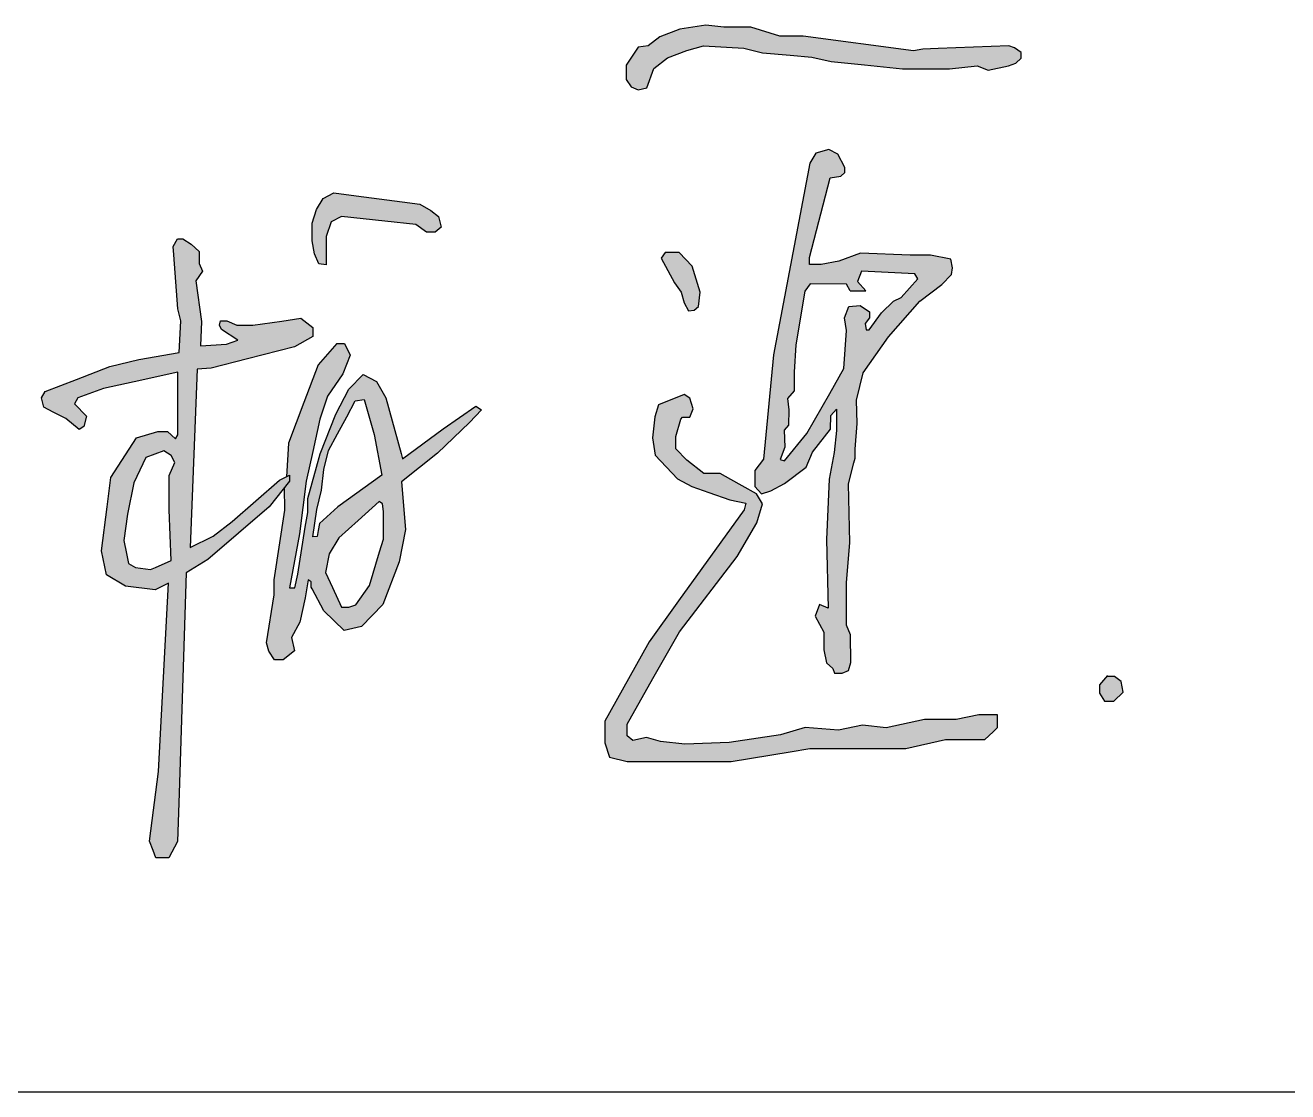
# Model space of a CAD drawing. Extents: x -417156 to 1571408, y 205758 to 1045562.
# Drawn here: x 1046542 to 1047381, y 1024826 to 1025535 of the extents above; entities that cross this region are included whole.
import ezdxf

# ---------------------------------------------------------------- set-up
doc = ezdxf.new("R2010")
doc.units = 0
doc.header["$LTSCALE"] = 1000
doc.header["$MEASUREMENT"] = 0
doc.layers.get('0').update_dxf_attribs({"linetype": 'CONTINUOUS'})
doc.layers.add('PUB_TITLE', color=4, linetype='CONTINUOUS')

msp = doc.modelspace()

# ---------------------------------------------------------------- hatches: boundary and pattern name
h = msp.add_hatch(color=256)
h.paths.add_polyline_path([(1046654.94, 1025365.02), (1046659.43, 1025371.43), (1046657.16, 1025376.68), (1046657.21, 1025384.65), (1046651.79, 1025389.43), (1046646.35, 1025392.96), (1046642.82, 1025392.96), (1046639.89, 1025387.91), (1046640.32, 1025382.38), (1046643.11, 1025346.38), (1046645.1, 1025338.49), (1046644, 1025317.44), (1046616.98, 1025312.85), (1046597.78, 1025308.05), (1046575.66, 1025299.48), (1046554.68, 1025291.36), (1046552.31, 1025287.29), (1046553.93, 1025280.95), (1046560.18, 1025277.73), (1046568.58, 1025273.4), (1046577.37, 1025266.19), (1046580.43, 1025268.25), (1046582.23, 1025274.99), (1046574.2, 1025283.36), (1046576.56, 1025287.15), (1046593.57, 1025293.52), (1046613.96, 1025297.97), (1046642.95, 1025304.3), (1046642.95, 1025262.75), (1046641.45, 1025259.99), (1046636.15, 1025264.92), (1046629.76, 1025264.92), (1046615.56, 1025260.55), (1046608.29, 1025249.28), (1046598.56, 1025234.2), (1046596.08, 1025214.77), (1046592.33, 1025185.42), (1046595.57, 1025169.47), (1046608.29, 1025162.08), (1046627.96, 1025159.53), (1046636.75, 1025163.92), (1046630.18, 1025038.76), (1046624.22, 1024992.33), (1046626.56, 1024986.22), (1046628.44, 1024981.3), (1046637.06, 1024981.3), (1046642.81, 1024992.22), (1046643.85, 1025024.37), (1046648.63, 1025170.85), (1046663.08, 1025179.69), (1046703.86, 1025214.85), (1046717.35, 1025231.81), (1046717.36, 1025235.79), (1046710.69, 1025232.58), (1046679.15, 1025205.04), (1046666.54, 1025195.23), (1046651.13, 1025187.76), (1046655.84, 1025306.22), (1046665.1, 1025307), (1046689.44, 1025313.16), (1046720.69, 1025321.07), (1046732.77, 1025328.15), (1046732.77, 1025333.98), (1046724.95, 1025340.16), (1046712.15, 1025338.35), (1046692.98, 1025335.64), (1046682.36, 1025335.64), (1046675.63, 1025338.41), (1046671.48, 1025338.41), (1046670.66, 1025335.64), (1046672.05, 1025332.63), (1046682.95, 1025325.64), (1046675.38, 1025322.87), (1046658.16, 1025321.83), (1046658.83, 1025337.97)])
h.paths.add_polyline_path([(1046633.81, 1025251.94), (1046638.49, 1025248.9), (1046640.93, 1025244.22), (1046637.27, 1025235.69), (1046637.27, 1025212.73), (1046638.49, 1025178.99), (1046628.19, 1025174.4), (1046624.88, 1025172.99), (1046614.94, 1025174.4), (1046610.17, 1025177.03), (1046608.82, 1025183.63), (1046607.01, 1025192.45), (1046609.61, 1025209.88), (1046613.68, 1025230.81), (1046621.81, 1025247.47)], flags=16)
h.paths.add_polyline_path([(1046811.42, 1025411.86), (1046804.12, 1025416.06), (1046792.36, 1025417.59), (1046761.56, 1025421.61), (1046746.85, 1025423.52), (1046739.82, 1025419.85), (1046735.35, 1025412.5), (1046732.31, 1025403.4), (1046732.31, 1025391.74), (1046733.9, 1025383.08), (1046736.86, 1025376.49), (1046741.67, 1025375.69), (1046741.67, 1025385.84), (1046741.67, 1025394.48), (1046745.04, 1025404.36), (1046751.95, 1025407.84), (1046780.75, 1025404.69), (1046801.3, 1025402.45), (1046808.37, 1025397.51), (1046814.21, 1025397.51), (1046818.14, 1025400.77), (1046816.46, 1025407.84)])
h.paths.add_polyline_path([(1046737.51, 1025273.04), (1046742.66, 1025288.28), (1046752.75, 1025303.29), (1046757.69, 1025315.61), (1046753.88, 1025323.39), (1046748.85, 1025323.39), (1046736.35, 1025309.11), (1046726.92, 1025284.14), (1046716.71, 1025257.13), (1046715.31, 1025234.8), (1046717.36, 1025235.79), (1046717.35, 1025231.81), (1046713.97, 1025227.56), (1046714.29, 1025212.54), (1046707.12, 1025166.28), (1046707.12, 1025156.31), (1046701.92, 1025124.23), (1046703.62, 1025118.75), (1046707.32, 1025113.07), (1046713.01, 1025113.07), (1046720.7, 1025119.04), (1046718.65, 1025127.79), (1046724.14, 1025137.98), (1046727.76, 1025154.11), (1046729.83, 1025166.13), (1046731.72, 1025164.9), (1046731.72, 1025161.33), (1046732.32, 1025160.2), (1046740.06, 1025145.54), (1046753.79, 1025132.42), (1046765.28, 1025135.05), (1046779.47, 1025149.72), (1046790.18, 1025178.09), (1046794.41, 1025199.73), (1046791.74, 1025231.44), (1046815.88, 1025250.47), (1046837.09, 1025270.74), (1046844.99, 1025279.18), (1046841.32, 1025281.6), (1046819.48, 1025266.73), (1046792.55, 1025246.63), (1046791.53, 1025250.33), (1046781.32, 1025287.36), (1046775.17, 1025298.12), (1046766.36, 1025302.73), (1046756.71, 1025292.95), (1046748.18, 1025276.46), (1046737.62, 1025250.06), (1046735.18, 1025241.18), (1046729.44, 1025220.36), (1046729.44, 1025211), (1046727.75, 1025201.22), (1046722.75, 1025169.89), (1046720.85, 1025160.77), (1046717.42, 1025160.77), (1046724.05, 1025196.75), (1046728.49, 1025231.85), (1046732.8, 1025251.54)])
h.paths.add_polyline_path([(1046749.29, 1025263.35), (1046755.35, 1025274.7), (1046761.02, 1025285.35), (1046766.97, 1025286.1), (1046773.64, 1025262.8), (1046778.71, 1025235.82), (1046749.58, 1025214.77), (1046737.28, 1025203.69), (1046736.45, 1025199), (1046735.74, 1025194.98), (1046732.75, 1025194.73), (1046735.47, 1025213.01), (1046738.55, 1025225.73), (1046740.26, 1025239.51), (1046743.31, 1025252.13)], flags=16)
h.paths.add_polyline_path([(1046776.94, 1025218.27), (1046779.12, 1025216.83), (1046779.8, 1025211.72), (1046779.8, 1025193.23), (1046777.29, 1025184.89), (1046770.55, 1025162.46), (1046761.5, 1025149.46), (1046756.72, 1025148.08), (1046751.9, 1025148.08), (1046745.88, 1025161.1), (1046741.27, 1025171.08), (1046743.75, 1025183.55), (1046750.08, 1025194.08), (1046762.94, 1025205.66)], flags=16)
h.paths.add_polyline_path([(1046992.64, 1025521.32), (1047019.47, 1025519.88), (1047032.04, 1025516.74), (1047050.41, 1025515.17), (1047064.71, 1025513.94), (1047077.73, 1025510.97), (1047099.89, 1025508.68), (1047125.09, 1025506.08), (1047156.38, 1025506.08), (1047174.86, 1025508.03), (1047182.24, 1025505.21), (1047195.72, 1025508.03), (1047200.51, 1025509.78), (1047204.06, 1025513.1), (1047204.06, 1025516.96), (1047199.66, 1025520.07), (1047195.79, 1025521.46), (1047148.96, 1025519.6), (1047138.69, 1025519.2), (1047132.53, 1025518.1), (1047059.02, 1025527.86), (1047043.59, 1025527.86), (1047024.15, 1025533.72), (1047006.26, 1025533.72), (1046994.24, 1025535.08), (1046977.03, 1025532.5), (1046963.78, 1025527.47), (1046956.01, 1025521.39), (1046949.27, 1025520.51), (1046944.9, 1025513.8), (1046941.36, 1025508.5), (1046941.36, 1025499.01), (1046944.56, 1025494.1), (1046949.26, 1025492.02), (1046955.14, 1025493.49), (1046959.79, 1025506.21), (1046968.85, 1025513.31), (1046981.58, 1025518.2)])
h.paths.add_polyline_path([(1046985.22, 1025374.87), (1046976.56, 1025383.87), (1046967.21, 1025383.87), (1046964.48, 1025380.08), (1046973.46, 1025363.65), (1046977.99, 1025357.45), (1046979.83, 1025350.4), (1046982.84, 1025345.15), (1046986.58, 1025345.49), (1046989.47, 1025348.04), (1046990.49, 1025357.55)])
h.paths.add_polyline_path([(1047077.1, 1025433.51), (1047084.03, 1025434.77), (1047086.67, 1025437.19), (1047086.82, 1025440.39), (1047082.02, 1025449.24), (1047076.05, 1025452.41), (1047067.58, 1025450.06), (1047063.48, 1025443.31), (1047039.24, 1025315.82), (1047032.58, 1025246.37), (1047026.98, 1025239.02), (1047026.98, 1025228.24), (1047031.39, 1025223.37), (1047037.65, 1025225.34), (1047046.58, 1025230.21), (1047061.09, 1025241.11), (1047065.26, 1025251.08), (1047077.19, 1025266.46), (1047077.48, 1025275.44), (1047081.22, 1025279.64), (1047081.22, 1025265.49), (1047079.58, 1025250.97), (1047076.25, 1025233.15), (1047074.64, 1025192.93), (1047075.62, 1025147.31), (1047070.02, 1025149.79), (1047067.13, 1025141.93), (1047072.72, 1025131.37), (1047072.72, 1025119.58), (1047074.51, 1025111.06), (1047078.82, 1025107.11), (1047079.9, 1025104.1), (1047084.92, 1025104.1), (1047089.16, 1025105.96), (1047090.81, 1025111.27), (1047090.6, 1025129.58), (1047087.79, 1025136.08), (1047087.79, 1025164.22), (1047090.05, 1025191.02), (1047089.16, 1025229.99), (1047092.83, 1025243.91), (1047093.69, 1025247.2), (1047093.69, 1025253.07), (1047094.97, 1025270.2), (1047094.5, 1025285.79), (1047098.89, 1025303.88), (1047115.9, 1025327.83), (1047136.59, 1025351.5), (1047151.22, 1025362.65), (1047157.66, 1025369.22), (1047158.49, 1025373.74), (1047157.33, 1025379.53), (1047143.68, 1025382.26), (1047130.22, 1025382.26), (1047097.13, 1025383.51), (1047082.77, 1025378.17), (1047070.93, 1025375.84), (1047063.33, 1025375.84), (1047063.33, 1025380.49)])
h.paths.add_polyline_path([(1047063.66, 1025363.14), (1047087.79, 1025362.76), (1047090.33, 1025358.44), (1047093, 1025358.44), (1047100.74, 1025358.43), (1047095.15, 1025364.53), (1047097.82, 1025371.51), (1047133.25, 1025369.74), (1047135.36, 1025366.51), (1047124.3, 1025353.92), (1047119.15, 1025351.6), (1047111.26, 1025343.89), (1047103.02, 1025332.54), (1047101.01, 1025332.54), (1047100.24, 1025336.78), (1047103.29, 1025340.44), (1047103.29, 1025344.51), (1047096.98, 1025348.78), (1047089.47, 1025348.1), (1047086.57, 1025340.53), (1047087.86, 1025331.99), (1047086.22, 1025306.67), (1047076.73, 1025290.2), (1047061.42, 1025263.62), (1047046.59, 1025245.42), (1047043.69, 1025246.23), (1047046.93, 1025254.43), (1047046.49, 1025265.67), (1047049.21, 1025269.02), (1047049.47, 1025279.29), (1047048.65, 1025286.88), (1047052.97, 1025291.94), (1047052.97, 1025304.41), (1047054.26, 1025322.61), (1047060.11, 1025358.19)], flags=16)
h.paths.add_polyline_path([(1046981.61, 1025245.68), (1046974.29, 1025253.3), (1046974.29, 1025261.51), (1046977.67, 1025273.14), (1046978.74, 1025274.42), (1046983.69, 1025274.42), (1046985.84, 1025279.91), (1046983.56, 1025287.13), (1046979.81, 1025289.4), (1046962.81, 1025282.58), (1046960.26, 1025274.69), (1046958.79, 1025260.64), (1046960.66, 1025249.13), (1046975.53, 1025233.4), (1046985.04, 1025228.31), (1046996.29, 1025224.3), (1047010.2, 1025219.33), (1047020.92, 1025217.08), (1047019.74, 1025212.66), (1046976.17, 1025152.18), (1046956.6, 1025125.01), (1046942.76, 1025100.24), (1046927.08, 1025072.18), (1046927.08, 1025057.76), (1046930.27, 1025048.16), (1046942.04, 1025045.28), (1046962.45, 1025045.28), (1046988.39, 1025045.28), (1047011.2, 1025045.28), (1047050.35, 1025051.76), (1047063.44, 1025053.93), (1047091.04, 1025053.93), (1047127.31, 1025053.93), (1047153.72, 1025059.88), (1047179.9, 1025059.88), (1047185.43, 1025065.16), (1047188.24, 1025067.86), (1047188.24, 1025076.44), (1047175.82, 1025076.44), (1047160.93, 1025073.32), (1047139.8, 1025073.32), (1047114.34, 1025067.8), (1047098.6, 1025069.48), (1047082.48, 1025066.16), (1047060.42, 1025068.05), (1047044.06, 1025063.08), (1047009.84, 1025058), (1046980.33, 1025056.85), (1046964.18, 1025058.75), (1046954.92, 1025061.27), (1046945.76, 1025059.28), (1046941.87, 1025062.43), (1046941.87, 1025070.21), (1046959.12, 1025100.46), (1046976.87, 1025131.59), (1047015.12, 1025181.81), (1047028.23, 1025204.06), (1047032.11, 1025216.75), (1047027.93, 1025223.29), (1047018.51, 1025228.66), (1047010.97, 1025232.97), (1047003.92, 1025237), (1046992.97, 1025237)])
h.paths.add_polyline_path([(1047270.64, 1025098.62), (1047266.28, 1025101.96), (1047260.98, 1025101.96), (1047256.17, 1025096.4), (1047256.17, 1025090.84), (1047259.42, 1025085.37), (1047265.72, 1025085.37), (1047271.94, 1025091.4)])
h = msp.add_hatch(color=250)
h.paths.add_polyline_path([(1047059.02, 1025527.86), (1047043.59, 1025527.86), (1047024.15, 1025533.72), (1047006.26, 1025533.72), (1046994.24, 1025535.08), (1046977.03, 1025532.5), (1046963.78, 1025527.47), (1046956.01, 1025521.39), (1046949.27, 1025520.51), (1046944.9, 1025513.8), (1046941.36, 1025508.5), (1046941.36, 1025499.01), (1046944.56, 1025494.1), (1046949.26, 1025492.02), (1046955.14, 1025493.49), (1046959.79, 1025506.21), (1046968.85, 1025513.31), (1046981.58, 1025518.2), (1046992.64, 1025521.32), (1047019.47, 1025519.88), (1047032.04, 1025516.74), (1047050.41, 1025515.17), (1047064.71, 1025513.94), (1047077.73, 1025510.97), (1047099.89, 1025508.68), (1047125.09, 1025506.08), (1047156.38, 1025506.08), (1047174.86, 1025508.03), (1047182.24, 1025505.21), (1047195.72, 1025508.03), (1047200.51, 1025509.78), (1047204.06, 1025513.1), (1047204.06, 1025516.96), (1047199.66, 1025520.07), (1047195.79, 1025521.46), (1047148.96, 1025519.6), (1047138.69, 1025519.2), (1047132.53, 1025518.1)])
h.paths.add_polyline_path([(1047084.03, 1025434.77), (1047086.67, 1025437.19), (1047086.82, 1025440.39), (1047082.02, 1025449.24), (1047076.05, 1025452.41), (1047067.58, 1025450.06), (1047063.48, 1025443.31), (1047039.24, 1025315.82), (1047032.58, 1025246.37), (1047026.98, 1025239.02), (1047026.98, 1025228.24), (1047031.39, 1025223.37), (1047037.65, 1025225.34), (1047046.58, 1025230.21), (1047061.09, 1025241.11), (1047065.26, 1025251.08), (1047077.19, 1025266.46), (1047077.48, 1025275.44), (1047081.22, 1025279.64), (1047081.22, 1025265.49), (1047079.58, 1025250.97), (1047076.25, 1025233.15), (1047074.64, 1025192.93), (1047075.62, 1025147.31), (1047070.02, 1025149.79), (1047067.13, 1025141.93), (1047072.72, 1025131.37), (1047072.72, 1025119.58), (1047074.51, 1025111.06), (1047078.82, 1025107.11), (1047079.9, 1025104.1), (1047084.92, 1025104.1), (1047089.16, 1025105.96), (1047090.81, 1025111.27), (1047090.6, 1025129.58), (1047087.79, 1025136.08), (1047087.79, 1025164.22), (1047090.05, 1025191.02), (1047089.16, 1025229.99), (1047092.83, 1025243.91), (1047093.69, 1025247.2), (1047093.69, 1025253.07), (1047094.97, 1025270.2), (1047094.5, 1025285.79), (1047098.89, 1025303.88), (1047115.9, 1025327.83), (1047136.59, 1025351.5), (1047151.22, 1025362.65), (1047157.66, 1025369.22), (1047158.49, 1025373.74), (1047157.33, 1025379.53), (1047143.68, 1025382.26), (1047130.22, 1025382.26), (1047097.13, 1025383.51), (1047082.77, 1025378.17), (1047070.93, 1025375.84), (1047063.33, 1025375.84), (1047063.33, 1025380.49), (1047077.1, 1025433.51)])
h.paths.add_polyline_path([(1047097.82, 1025371.51), (1047133.25, 1025369.74), (1047135.36, 1025366.51), (1047124.3, 1025353.92), (1047119.15, 1025351.6), (1047111.26, 1025343.89), (1047103.02, 1025332.54), (1047101.01, 1025332.54), (1047100.24, 1025336.78), (1047103.29, 1025340.44), (1047103.29, 1025344.51), (1047096.98, 1025348.78), (1047089.47, 1025348.1), (1047086.57, 1025340.53), (1047087.86, 1025331.99), (1047086.22, 1025306.67), (1047076.73, 1025290.2), (1047061.42, 1025263.62), (1047046.59, 1025245.42), (1047043.69, 1025246.23), (1047046.93, 1025254.43), (1047046.49, 1025265.67), (1047049.21, 1025269.02), (1047049.47, 1025279.29), (1047048.65, 1025286.88), (1047052.97, 1025291.94), (1047052.97, 1025304.41), (1047054.26, 1025322.61), (1047060.11, 1025358.19), (1047063.66, 1025363.14), (1047087.79, 1025362.76), (1047090.33, 1025358.44), (1047093, 1025358.44), (1047100.74, 1025358.43), (1047095.15, 1025364.53)], flags=16)
h.paths.add_polyline_path([(1046977.67, 1025273.14), (1046978.74, 1025274.42), (1046983.69, 1025274.42), (1046985.84, 1025279.91), (1046983.56, 1025287.13), (1046979.81, 1025289.4), (1046962.81, 1025282.58), (1046960.26, 1025274.69), (1046958.79, 1025260.64), (1046960.66, 1025249.13), (1046975.53, 1025233.4), (1046985.04, 1025228.31), (1046996.29, 1025224.3), (1047010.2, 1025219.33), (1047020.92, 1025217.08), (1047019.74, 1025212.66), (1046976.17, 1025152.18), (1046956.6, 1025125.01), (1046942.76, 1025100.24), (1046927.08, 1025072.18), (1046927.08, 1025057.76), (1046930.27, 1025048.16), (1046942.04, 1025045.28), (1046962.45, 1025045.28), (1046988.39, 1025045.28), (1047011.2, 1025045.28), (1047050.35, 1025051.76), (1047063.44, 1025053.93), (1047091.04, 1025053.93), (1047127.31, 1025053.93), (1047153.72, 1025059.88), (1047179.9, 1025059.88), (1047185.43, 1025065.16), (1047188.24, 1025067.86), (1047188.24, 1025076.44), (1047175.82, 1025076.44), (1047160.93, 1025073.32), (1047139.8, 1025073.32), (1047114.34, 1025067.8), (1047098.6, 1025069.48), (1047082.48, 1025066.16), (1047060.42, 1025068.05), (1047044.06, 1025063.08), (1047009.84, 1025058), (1046980.33, 1025056.85), (1046964.18, 1025058.75), (1046954.92, 1025061.27), (1046945.76, 1025059.28), (1046941.87, 1025062.43), (1046941.87, 1025070.21), (1046959.12, 1025100.46), (1046976.87, 1025131.59), (1047015.12, 1025181.81), (1047028.23, 1025204.06), (1047032.11, 1025216.75), (1047027.93, 1025223.29), (1047018.51, 1025228.66), (1047010.97, 1025232.97), (1047003.92, 1025237), (1046992.97, 1025237), (1046981.61, 1025245.68), (1046974.29, 1025253.3), (1046974.29, 1025261.51)])
h.paths.add_polyline_path([(1046985.22, 1025374.87), (1046976.56, 1025383.87), (1046967.21, 1025383.87), (1046964.48, 1025380.08), (1046973.46, 1025363.65), (1046977.99, 1025357.45), (1046979.83, 1025350.4), (1046982.84, 1025345.15), (1046986.58, 1025345.49), (1046989.47, 1025348.04), (1046990.49, 1025357.55)])
h = msp.add_hatch(color=256)
h.paths.add_polyline_path([(1046981.58, 1025518.2), (1046992.64, 1025521.32), (1047019.47, 1025519.88), (1047032.04, 1025516.74), (1047050.41, 1025515.17), (1047064.71, 1025513.94), (1047077.73, 1025510.97), (1047099.89, 1025508.68), (1047125.09, 1025506.08), (1047156.38, 1025506.08), (1047174.86, 1025508.03), (1047182.24, 1025505.21), (1047195.72, 1025508.03), (1047200.51, 1025509.78), (1047204.06, 1025513.1), (1047204.06, 1025516.96), (1047199.66, 1025520.07), (1047195.79, 1025521.46), (1047148.96, 1025519.6), (1047138.69, 1025519.2), (1047132.53, 1025518.1), (1047059.02, 1025527.86), (1047043.59, 1025527.86), (1047024.15, 1025533.72), (1047006.26, 1025533.72), (1046994.24, 1025535.08), (1046977.03, 1025532.5), (1046963.78, 1025527.47), (1046956.01, 1025521.39), (1046949.27, 1025520.51), (1046944.9, 1025513.8), (1046941.36, 1025508.5), (1046941.36, 1025499.01), (1046944.56, 1025494.1), (1046949.26, 1025492.02), (1046955.14, 1025493.49), (1046959.79, 1025506.21), (1046968.85, 1025513.31)])
h.paths.add_polyline_path([(1046985.22, 1025374.87), (1046976.56, 1025383.87), (1046967.21, 1025383.87), (1046964.48, 1025380.08), (1046973.46, 1025363.65), (1046977.99, 1025357.45), (1046979.83, 1025350.4), (1046982.84, 1025345.15), (1046986.58, 1025345.49), (1046989.47, 1025348.04), (1046990.49, 1025357.55)])
h.paths.add_polyline_path([(1047077.1, 1025433.51), (1047084.03, 1025434.77), (1047086.67, 1025437.19), (1047086.82, 1025440.39), (1047082.02, 1025449.24), (1047076.05, 1025452.41), (1047067.58, 1025450.06), (1047063.48, 1025443.31), (1047039.24, 1025315.82), (1047032.58, 1025246.37), (1047026.98, 1025239.02), (1047026.98, 1025228.24), (1047031.39, 1025223.37), (1047037.65, 1025225.34), (1047046.58, 1025230.21), (1047061.09, 1025241.11), (1047065.26, 1025251.08), (1047077.19, 1025266.46), (1047077.48, 1025275.44), (1047081.22, 1025279.64), (1047081.22, 1025265.49), (1047079.58, 1025250.97), (1047076.25, 1025233.15), (1047074.64, 1025192.93), (1047075.62, 1025147.31), (1047070.02, 1025149.79), (1047067.13, 1025141.93), (1047072.72, 1025131.37), (1047072.72, 1025119.58), (1047074.51, 1025111.06), (1047078.82, 1025107.11), (1047079.9, 1025104.1), (1047084.92, 1025104.1), (1047089.16, 1025105.96), (1047090.81, 1025111.27), (1047090.6, 1025129.58), (1047087.79, 1025136.08), (1047087.79, 1025164.22), (1047090.05, 1025191.02), (1047089.16, 1025229.99), (1047092.83, 1025243.91), (1047093.69, 1025247.2), (1047093.69, 1025253.07), (1047094.97, 1025270.2), (1047094.5, 1025285.79), (1047098.89, 1025303.88), (1047115.9, 1025327.83), (1047136.59, 1025351.5), (1047151.22, 1025362.65), (1047157.66, 1025369.22), (1047158.49, 1025373.74), (1047157.33, 1025379.53), (1047143.68, 1025382.26), (1047130.22, 1025382.26), (1047097.13, 1025383.51), (1047082.77, 1025378.17), (1047070.93, 1025375.84), (1047063.33, 1025375.84), (1047063.33, 1025380.49)])
h.paths.add_polyline_path([(1047063.66, 1025363.14), (1047087.79, 1025362.76), (1047090.33, 1025358.44), (1047093, 1025358.44), (1047100.74, 1025358.43), (1047095.15, 1025364.53), (1047097.82, 1025371.51), (1047133.25, 1025369.74), (1047135.36, 1025366.51), (1047124.3, 1025353.92), (1047119.15, 1025351.6), (1047111.26, 1025343.89), (1047103.02, 1025332.54), (1047101.01, 1025332.54), (1047100.24, 1025336.78), (1047103.29, 1025340.44), (1047103.29, 1025344.51), (1047096.98, 1025348.78), (1047089.47, 1025348.1), (1047086.57, 1025340.53), (1047087.86, 1025331.99), (1047086.22, 1025306.67), (1047076.73, 1025290.2), (1047061.42, 1025263.62), (1047046.59, 1025245.42), (1047043.69, 1025246.23), (1047046.93, 1025254.43), (1047046.49, 1025265.67), (1047049.21, 1025269.02), (1047049.47, 1025279.29), (1047048.65, 1025286.88), (1047052.97, 1025291.94), (1047052.97, 1025304.41), (1047054.26, 1025322.61), (1047060.11, 1025358.19)], flags=16)
h.paths.add_polyline_path([(1046974.29, 1025261.51), (1046977.67, 1025273.14), (1046978.74, 1025274.42), (1046983.69, 1025274.42), (1046985.84, 1025279.91), (1046983.56, 1025287.13), (1046979.81, 1025289.4), (1046962.81, 1025282.58), (1046960.26, 1025274.69), (1046958.79, 1025260.64), (1046960.66, 1025249.13), (1046975.53, 1025233.4), (1046985.04, 1025228.31), (1046996.29, 1025224.3), (1047010.2, 1025219.33), (1047020.92, 1025217.08), (1047019.74, 1025212.66), (1046976.17, 1025152.18), (1046956.6, 1025125.01), (1046942.76, 1025100.24), (1046927.08, 1025072.18), (1046927.08, 1025057.76), (1046930.27, 1025048.16), (1046942.04, 1025045.28), (1046962.45, 1025045.28), (1046988.39, 1025045.28), (1047011.2, 1025045.28), (1047050.35, 1025051.76), (1047063.44, 1025053.93), (1047091.04, 1025053.93), (1047127.31, 1025053.93), (1047153.72, 1025059.88), (1047179.9, 1025059.88), (1047185.43, 1025065.16), (1047188.24, 1025067.86), (1047188.24, 1025076.44), (1047175.82, 1025076.44), (1047160.93, 1025073.32), (1047139.8, 1025073.32), (1047114.34, 1025067.8), (1047098.6, 1025069.48), (1047082.48, 1025066.16), (1047060.42, 1025068.05), (1047044.06, 1025063.08), (1047009.84, 1025058), (1046980.33, 1025056.85), (1046964.18, 1025058.75), (1046954.92, 1025061.27), (1046945.76, 1025059.28), (1046941.87, 1025062.43), (1046941.87, 1025070.21), (1046959.12, 1025100.46), (1046976.87, 1025131.59), (1047015.12, 1025181.81), (1047028.23, 1025204.06), (1047032.11, 1025216.75), (1047027.93, 1025223.29), (1047018.51, 1025228.66), (1047010.97, 1025232.97), (1047003.92, 1025237), (1046992.97, 1025237), (1046981.61, 1025245.68), (1046974.29, 1025253.3)])
h = msp.add_hatch(color=256)
h.paths.add_polyline_path([(1046732.31, 1025391.74), (1046733.9, 1025383.08), (1046736.86, 1025376.49), (1046741.67, 1025375.69), (1046741.67, 1025385.84), (1046741.67, 1025394.48), (1046745.04, 1025404.36), (1046751.95, 1025407.84), (1046780.75, 1025404.69), (1046801.3, 1025402.45), (1046808.37, 1025397.51), (1046814.21, 1025397.51), (1046818.14, 1025400.77), (1046816.46, 1025407.84), (1046811.42, 1025411.86), (1046804.12, 1025416.06), (1046792.36, 1025417.59), (1046761.56, 1025421.61), (1046746.85, 1025423.52), (1046739.82, 1025419.85), (1046735.35, 1025412.5), (1046732.31, 1025403.4)])
h.paths.add_polyline_path([(1046707.12, 1025156.31), (1046701.92, 1025124.23), (1046703.62, 1025118.75), (1046707.32, 1025113.07), (1046713.01, 1025113.07), (1046720.7, 1025119.04), (1046718.65, 1025127.79), (1046724.14, 1025137.98), (1046727.76, 1025154.11), (1046729.83, 1025166.13), (1046731.72, 1025164.9), (1046731.72, 1025161.33), (1046732.32, 1025160.2), (1046740.06, 1025145.54), (1046753.79, 1025132.42), (1046765.28, 1025135.05), (1046779.47, 1025149.72), (1046790.18, 1025178.09), (1046794.41, 1025199.73), (1046791.74, 1025231.44), (1046815.88, 1025250.47), (1046837.09, 1025270.74), (1046844.99, 1025279.18), (1046841.32, 1025281.6), (1046819.48, 1025266.73), (1046792.55, 1025246.63), (1046791.53, 1025250.33), (1046781.32, 1025287.36), (1046775.17, 1025298.12), (1046766.36, 1025302.73), (1046756.71, 1025292.95), (1046748.18, 1025276.46), (1046737.62, 1025250.06), (1046735.18, 1025241.18), (1046729.44, 1025220.36), (1046729.44, 1025211), (1046727.75, 1025201.22), (1046722.75, 1025169.89), (1046720.85, 1025160.77), (1046717.42, 1025160.77), (1046724.05, 1025196.75), (1046728.49, 1025231.85), (1046732.8, 1025251.54), (1046737.51, 1025273.04), (1046742.66, 1025288.28), (1046752.75, 1025303.29), (1046757.69, 1025315.61), (1046753.88, 1025323.39), (1046748.85, 1025323.39), (1046736.35, 1025309.11), (1046726.92, 1025284.14), (1046716.71, 1025257.13), (1046715.31, 1025234.8), (1046717.36, 1025235.79), (1046717.35, 1025231.81), (1046713.97, 1025227.56), (1046714.29, 1025212.54), (1046707.12, 1025166.28)])
h.paths.add_polyline_path([(1046732.75, 1025194.73), (1046735.47, 1025213.01), (1046738.55, 1025225.73), (1046740.26, 1025239.51), (1046743.31, 1025252.13), (1046749.29, 1025263.35), (1046755.35, 1025274.7), (1046761.02, 1025285.35), (1046766.97, 1025286.1), (1046773.64, 1025262.8), (1046778.71, 1025235.82), (1046749.58, 1025214.77), (1046737.28, 1025203.69), (1046736.45, 1025199), (1046735.74, 1025194.98)], flags=16)
h.paths.add_polyline_path([(1046741.27, 1025171.08), (1046743.75, 1025183.55), (1046750.08, 1025194.08), (1046762.94, 1025205.66), (1046778.71, 1025219.86), (1046779.8, 1025211.72), (1046779.8, 1025193.23), (1046777.29, 1025184.89), (1046770.55, 1025162.46), (1046760.54, 1025148.08), (1046751.9, 1025148.08), (1046745.88, 1025161.1)], flags=16)
for color, points in [(250, [(1046811.42, 1025411.86), (1046804.12, 1025416.06), (1046792.36, 1025417.59), (1046761.56, 1025421.61), (1046746.85, 1025423.52), (1046739.82, 1025419.85), (1046735.35, 1025412.5), (1046732.31, 1025403.4), (1046732.31, 1025391.74), (1046733.9, 1025383.08), (1046736.86, 1025376.49), (1046741.67, 1025375.69), (1046741.67, 1025385.84), (1046741.67, 1025394.48), (1046745.04, 1025404.36), (1046751.95, 1025407.84), (1046780.75, 1025404.69), (1046801.3, 1025402.45), (1046808.37, 1025397.51), (1046814.21, 1025397.51), (1046818.14, 1025400.77), (1046816.46, 1025407.84)]), (256, [(1046732.31, 1025391.74), (1046733.9, 1025383.08), (1046736.86, 1025376.49), (1046741.67, 1025375.69), (1046741.67, 1025385.84), (1046741.67, 1025394.48), (1046745.04, 1025404.36), (1046751.95, 1025407.84), (1046780.75, 1025404.69), (1046801.3, 1025402.45), (1046808.37, 1025397.51), (1046814.21, 1025397.51), (1046818.14, 1025400.77), (1046816.46, 1025407.84), (1046811.42, 1025411.86), (1046804.12, 1025416.06), (1046792.36, 1025417.59), (1046761.56, 1025421.61), (1046746.85, 1025423.52), (1046739.82, 1025419.85), (1046735.35, 1025412.5), (1046732.31, 1025403.4)]), (250, [(1047270.64, 1025098.62), (1047266.28, 1025101.96), (1047260.98, 1025101.96), (1047256.17, 1025096.4), (1047256.17, 1025090.84), (1047259.42, 1025085.37), (1047265.72, 1025085.37), (1047271.94, 1025091.4)]), (256, [(1047266.28, 1025101.96), (1047260.98, 1025101.96), (1047256.17, 1025096.4), (1047256.17, 1025090.84), (1047259.42, 1025085.37), (1047265.72, 1025085.37), (1047271.94, 1025091.4), (1047270.64, 1025098.62)])]:
    msp.add_hatch(color=color).paths.add_polyline_path(points)
h = msp.add_hatch(color=250)
h.paths.add_polyline_path([(1046654.94, 1025365.02), (1046659.43, 1025371.43), (1046657.16, 1025376.68), (1046657.21, 1025384.65), (1046651.79, 1025389.43), (1046646.35, 1025392.96), (1046642.82, 1025392.96), (1046639.89, 1025387.91), (1046640.32, 1025382.38), (1046643.11, 1025346.38), (1046645.1, 1025338.49), (1046644, 1025317.44), (1046616.98, 1025312.85), (1046597.78, 1025308.05), (1046575.66, 1025299.48), (1046554.68, 1025291.36), (1046552.31, 1025287.29), (1046553.93, 1025280.95), (1046560.18, 1025277.73), (1046568.58, 1025273.4), (1046577.37, 1025266.19), (1046580.43, 1025268.25), (1046582.23, 1025274.99), (1046574.2, 1025283.36), (1046576.56, 1025287.15), (1046593.57, 1025293.52), (1046613.96, 1025297.97), (1046642.95, 1025304.3), (1046642.95, 1025262.75), (1046641.45, 1025259.99), (1046636.15, 1025264.92), (1046629.76, 1025264.92), (1046615.56, 1025260.55), (1046608.29, 1025249.28), (1046598.56, 1025234.2), (1046596.08, 1025214.77), (1046592.33, 1025185.42), (1046595.57, 1025169.47), (1046608.29, 1025162.08), (1046627.96, 1025159.53), (1046636.75, 1025163.92), (1046630.18, 1025038.76), (1046624.22, 1024992.33), (1046626.56, 1024986.22), (1046628.44, 1024981.3), (1046637.06, 1024981.3), (1046642.81, 1024992.22), (1046643.85, 1025024.37), (1046648.63, 1025170.85), (1046663.08, 1025179.69), (1046703.86, 1025214.85), (1046717.35, 1025231.81), (1046717.36, 1025235.79), (1046710.69, 1025232.58), (1046679.15, 1025205.04), (1046666.54, 1025195.23), (1046651.13, 1025187.76), (1046655.84, 1025306.22), (1046665.1, 1025307), (1046689.44, 1025313.16), (1046720.69, 1025321.07), (1046732.77, 1025328.15), (1046732.77, 1025333.98), (1046724.95, 1025340.16), (1046712.15, 1025338.35), (1046692.98, 1025335.64), (1046682.36, 1025335.64), (1046675.63, 1025338.41), (1046671.48, 1025338.41), (1046670.66, 1025335.64), (1046672.05, 1025332.63), (1046682.95, 1025325.64), (1046675.38, 1025322.87), (1046658.16, 1025321.83), (1046658.83, 1025337.97)])
h.paths.add_polyline_path([(1046633.81, 1025251.94), (1046638.49, 1025248.9), (1046640.93, 1025244.22), (1046637.27, 1025235.69), (1046637.27, 1025212.73), (1046638.49, 1025178.99), (1046628.19, 1025174.4), (1046624.88, 1025172.99), (1046614.94, 1025174.4), (1046610.17, 1025177.03), (1046608.82, 1025183.63), (1046607.01, 1025192.45), (1046609.61, 1025209.88), (1046613.68, 1025230.81), (1046621.81, 1025247.47)], flags=16)
h = msp.add_hatch(color=250)
h.paths.add_polyline_path([(1046737.51, 1025273.04), (1046742.66, 1025288.28), (1046752.75, 1025303.29), (1046757.69, 1025315.61), (1046753.88, 1025323.39), (1046748.85, 1025323.39), (1046736.35, 1025309.11), (1046726.92, 1025284.14), (1046716.71, 1025257.13), (1046715.31, 1025234.8), (1046717.36, 1025235.79), (1046717.35, 1025231.81), (1046713.97, 1025227.56), (1046714.29, 1025212.54), (1046707.12, 1025166.28), (1046707.12, 1025156.31), (1046701.92, 1025124.23), (1046703.62, 1025118.75), (1046707.32, 1025113.07), (1046713.01, 1025113.07), (1046720.7, 1025119.04), (1046718.65, 1025127.79), (1046724.14, 1025137.98), (1046727.76, 1025154.11), (1046729.83, 1025166.13), (1046731.72, 1025164.9), (1046731.72, 1025161.33), (1046732.32, 1025160.2), (1046740.06, 1025145.54), (1046753.79, 1025132.42), (1046765.28, 1025135.05), (1046779.47, 1025149.72), (1046790.18, 1025178.09), (1046794.41, 1025199.73), (1046791.74, 1025231.44), (1046815.88, 1025250.47), (1046837.09, 1025270.74), (1046844.99, 1025279.18), (1046841.32, 1025281.6), (1046819.48, 1025266.73), (1046792.55, 1025246.63), (1046791.53, 1025250.33), (1046781.32, 1025287.36), (1046775.17, 1025298.12), (1046766.36, 1025302.73), (1046756.71, 1025292.95), (1046748.18, 1025276.46), (1046737.62, 1025250.06), (1046735.18, 1025241.18), (1046729.44, 1025220.36), (1046729.44, 1025211), (1046727.75, 1025201.22), (1046722.75, 1025169.89), (1046720.85, 1025160.77), (1046717.42, 1025160.77), (1046724.05, 1025196.75), (1046728.49, 1025231.85), (1046732.8, 1025251.54)])
h.paths.add_polyline_path([(1046749.29, 1025263.35), (1046755.35, 1025274.7), (1046761.02, 1025285.35), (1046766.97, 1025286.1), (1046773.64, 1025262.8), (1046778.71, 1025235.82), (1046749.58, 1025214.77), (1046737.28, 1025203.69), (1046736.45, 1025199), (1046735.74, 1025194.98), (1046732.75, 1025194.73), (1046735.47, 1025213.01), (1046738.55, 1025225.73), (1046740.26, 1025239.51), (1046743.31, 1025252.13)], flags=16)
h.paths.add_polyline_path([(1046776.94, 1025218.27), (1046779.12, 1025216.83), (1046779.8, 1025211.72), (1046779.8, 1025193.23), (1046777.29, 1025184.89), (1046770.55, 1025162.46), (1046761.5, 1025149.46), (1046756.72, 1025148.08), (1046751.9, 1025148.08), (1046745.88, 1025161.1), (1046741.27, 1025171.08), (1046743.75, 1025183.55), (1046750.08, 1025194.08), (1046762.94, 1025205.66)], flags=16)

# ---------------------------------------------------------------- linework, layer by layer
for p, q in [((1046994.24, 1025535.08), (1046977.03, 1025532.5)), ((1047006.26, 1025533.72), (1046994.24, 1025535.08)), ((1047024.15, 1025533.72), (1047006.26, 1025533.72)), ((1047043.59, 1025527.86), (1047024.15, 1025533.72)), ((1046963.78, 1025527.47), (1046956.01, 1025521.39)), ((1046977.03, 1025532.5), (1046963.78, 1025527.47)), ((1047059.02, 1025527.86), (1047043.59, 1025527.86)), ((1047132.53, 1025518.1), (1047059.02, 1025527.86)), ((1046949.27, 1025520.51), (1046944.9, 1025513.8)), ((1046956.01, 1025521.39), (1046949.27, 1025520.51)), ((1046968.85, 1025513.31), (1046981.58, 1025518.2)), ((1046981.58, 1025518.2), (1046992.64, 1025521.32)), ((1046992.64, 1025521.32), (1047019.47, 1025519.88)), ((1047019.47, 1025519.88), (1047032.04, 1025516.74)), ((1047032.04, 1025516.74), (1047050.41, 1025515.17)), ((1047138.69, 1025519.2), (1047132.53, 1025518.1)), ((1047148.96, 1025519.6), (1047138.69, 1025519.2)), ((1047195.79, 1025521.46), (1047148.96, 1025519.6)), ((1047199.66, 1025520.07), (1047195.79, 1025521.46)), ((1047204.06, 1025516.96), (1047199.66, 1025520.07)), ((1047204.06, 1025513.1), (1047204.06, 1025516.96)), ((1046944.9, 1025513.8), (1046941.36, 1025508.5)), ((1046941.36, 1025508.5), (1046941.36, 1025499.01)), ((1046959.79, 1025506.21), (1046968.85, 1025513.31)), ((1047050.41, 1025515.17), (1047064.71, 1025513.94)), ((1047064.71, 1025513.94), (1047077.73, 1025510.97)), ((1047077.73, 1025510.97), (1047099.89, 1025508.68)), ((1047099.89, 1025508.68), (1047125.09, 1025506.08)), ((1047156.38, 1025506.08), (1047174.86, 1025508.03)), ((1047174.86, 1025508.03), (1047182.24, 1025505.21)), ((1047182.24, 1025505.21), (1047195.72, 1025508.03)), ((1047195.72, 1025508.03), (1047200.51, 1025509.78)), ((1047200.51, 1025509.78), (1047204.06, 1025513.1)), ((1046955.14, 1025493.49), (1046959.79, 1025506.21)), ((1047125.09, 1025506.08), (1047156.38, 1025506.08)), ((1046941.36, 1025499.01), (1046944.56, 1025494.1)), ((1046944.56, 1025494.1), (1046949.26, 1025492.02)), ((1046949.26, 1025492.02), (1046955.14, 1025493.49)), ((1047067.58, 1025450.06), (1047063.48, 1025443.31)), ((1047076.05, 1025452.41), (1047067.58, 1025450.06)), ((1047082.02, 1025449.24), (1047076.05, 1025452.41)), ((1047086.82, 1025440.39), (1047082.02, 1025449.24)), ((1047063.48, 1025443.31), (1047039.24, 1025315.82)), ((1047086.67, 1025437.19), (1047086.82, 1025440.39)), ((1047063.33, 1025380.49), (1047077.1, 1025433.51)), ((1047077.1, 1025433.51), (1047084.03, 1025434.77)), ((1047084.03, 1025434.77), (1047086.67, 1025437.19)), ((1046739.82, 1025419.85), (1046746.85, 1025423.52)), ((1046746.85, 1025423.52), (1046761.56, 1025421.61)), ((1046735.35, 1025412.5), (1046739.82, 1025419.85)), ((1046761.56, 1025421.61), (1046792.36, 1025417.59)), ((1046792.36, 1025417.59), (1046804.12, 1025416.06)), ((1046804.12, 1025416.06), (1046811.42, 1025411.86)), ((1046732.31, 1025403.4), (1046735.35, 1025412.5)), ((1046751.95, 1025407.84), (1046745.04, 1025404.36)), ((1046780.75, 1025404.69), (1046751.95, 1025407.84)), ((1046811.42, 1025411.86), (1046816.46, 1025407.84)), ((1046816.46, 1025407.84), (1046818.14, 1025400.77)), ((1046732.31, 1025391.74), (1046732.31, 1025403.4)), ((1046745.04, 1025404.36), (1046741.67, 1025394.48)), ((1046801.3, 1025402.45), (1046780.75, 1025404.69)), ((1046808.37, 1025397.51), (1046801.3, 1025402.45)), ((1046818.14, 1025400.77), (1046814.21, 1025397.51)), ((1046639.89, 1025387.91), (1046642.82, 1025392.96)), ((1046642.82, 1025392.96), (1046646.35, 1025392.96)), ((1046646.35, 1025392.96), (1046651.79, 1025389.43)), ((1046733.9, 1025383.08), (1046732.31, 1025391.74)), ((1046741.67, 1025394.48), (1046741.67, 1025385.84)), ((1046814.21, 1025397.51), (1046808.37, 1025397.51)), ((1046640.32, 1025382.38), (1046639.89, 1025387.91)), ((1046643.11, 1025346.38), (1046640.32, 1025382.38)), ((1046651.79, 1025389.43), (1046657.21, 1025384.65)), ((1046657.21, 1025384.65), (1046657.16, 1025376.68)), ((1046736.86, 1025376.49), (1046733.9, 1025383.08)), ((1046741.67, 1025385.84), (1046741.67, 1025375.69)), ((1046967.21, 1025383.87), (1046964.48, 1025380.08)), ((1046976.56, 1025383.87), (1046967.21, 1025383.87)), ((1046985.22, 1025374.87), (1046976.56, 1025383.87)), ((1047097.13, 1025383.51), (1047082.77, 1025378.17)), ((1047130.22, 1025382.26), (1047097.13, 1025383.51)), ((1047143.68, 1025382.26), (1047130.22, 1025382.26)), ((1047157.33, 1025379.53), (1047143.68, 1025382.26)), ((1046657.16, 1025376.68), (1046659.43, 1025371.43)), ((1046741.67, 1025375.69), (1046736.86, 1025376.49)), ((1046964.48, 1025380.08), (1046973.46, 1025363.65)), ((1046990.49, 1025357.55), (1046985.22, 1025374.87)), ((1047063.33, 1025375.84), (1047063.33, 1025380.49)), ((1047070.93, 1025375.84), (1047063.33, 1025375.84)), ((1047082.77, 1025378.17), (1047070.93, 1025375.84)), ((1047158.49, 1025373.74), (1047157.33, 1025379.53)), ((1047157.66, 1025369.22), (1047158.49, 1025373.74)), ((1046659.43, 1025371.43), (1046654.94, 1025365.02)), ((1046654.94, 1025365.02), (1046658.83, 1025337.97)), ((1047097.82, 1025371.51), (1047095.15, 1025364.53)), ((1047133.25, 1025369.74), (1047097.82, 1025371.51)), ((1047124.3, 1025353.92), (1047135.36, 1025366.51)), ((1047135.36, 1025366.51), (1047133.25, 1025369.74)), ((1047151.22, 1025362.65), (1047157.66, 1025369.22)), ((1046973.46, 1025363.65), (1046977.99, 1025357.45)), ((1046977.99, 1025357.45), (1046979.83, 1025350.4)), ((1046989.47, 1025348.04), (1046990.49, 1025357.55)), ((1047060.11, 1025358.19), (1047054.26, 1025322.61)), ((1047063.66, 1025363.14), (1047060.11, 1025358.19)), ((1047087.79, 1025362.76), (1047063.66, 1025363.14)), ((1047090.33, 1025358.44), (1047087.79, 1025362.76)), ((1047090.33, 1025358.44), (1047093, 1025358.44)), ((1047093, 1025358.44), (1047100.74, 1025358.43)), ((1047100.74, 1025358.43), (1047095.15, 1025364.53)), ((1047136.59, 1025351.5), (1047151.22, 1025362.65)), ((1046979.83, 1025350.4), (1046982.84, 1025345.15)), ((1046986.58, 1025345.49), (1046989.47, 1025348.04)), ((1047086.57, 1025340.53), (1047089.47, 1025348.1)), ((1047089.47, 1025348.1), (1047096.98, 1025348.78)), ((1047096.98, 1025348.78), (1047103.29, 1025344.51)), ((1047111.26, 1025343.89), (1047119.15, 1025351.6)), ((1047115.9, 1025327.83), (1047136.59, 1025351.5)), ((1047119.15, 1025351.6), (1047124.3, 1025353.92)), ((1046645.1, 1025338.49), (1046643.11, 1025346.38)), ((1046712.15, 1025338.35), (1046724.95, 1025340.16)), ((1046724.95, 1025340.16), (1046732.77, 1025333.98)), ((1046982.84, 1025345.15), (1046986.58, 1025345.49)), ((1047087.86, 1025331.99), (1047086.57, 1025340.53)), ((1047103.29, 1025340.44), (1047100.24, 1025336.78)), ((1047103.02, 1025332.54), (1047111.26, 1025343.89)), ((1047103.29, 1025344.51), (1047103.29, 1025340.44)), ((1046644, 1025317.44), (1046645.1, 1025338.49)), ((1046658.83, 1025337.97), (1046658.16, 1025321.83)), ((1046670.66, 1025335.64), (1046671.48, 1025338.41)), ((1046672.05, 1025332.63), (1046670.66, 1025335.64)), ((1046671.48, 1025338.41), (1046675.63, 1025338.41)), ((1046682.95, 1025325.64), (1046672.05, 1025332.63)), ((1046675.63, 1025338.41), (1046682.36, 1025335.64)), ((1046682.36, 1025335.64), (1046692.98, 1025335.64)), ((1046692.98, 1025335.64), (1046712.15, 1025338.35)), ((1046732.77, 1025333.98), (1046732.77, 1025328.15)), ((1047086.22, 1025306.67), (1047087.86, 1025331.99)), ((1047100.24, 1025336.78), (1047101.01, 1025332.54)), ((1047101.01, 1025332.54), (1047103.02, 1025332.54)), ((1046658.16, 1025321.83), (1046675.38, 1025322.87)), ((1046675.38, 1025322.87), (1046682.95, 1025325.64)), ((1046732.77, 1025328.15), (1046720.69, 1025321.07)), ((1046748.85, 1025323.39), (1046736.35, 1025309.11)), ((1046748.85, 1025323.39), (1046753.88, 1025323.39)), ((1046753.88, 1025323.39), (1046757.69, 1025315.61)), ((1047098.89, 1025303.88), (1047115.9, 1025327.83)), ((1046616.98, 1025312.85), (1046644, 1025317.44)), ((1046720.69, 1025321.07), (1046689.44, 1025313.16)), ((1046757.69, 1025315.61), (1046752.75, 1025303.29)), ((1047039.24, 1025315.82), (1047032.58, 1025246.37)), ((1047054.26, 1025322.61), (1047052.97, 1025304.41)), ((1046575.66, 1025299.48), (1046597.78, 1025308.05)), ((1046597.78, 1025308.05), (1046616.98, 1025312.85)), ((1046655.84, 1025306.22), (1046651.13, 1025187.76)), ((1046665.1, 1025307), (1046655.84, 1025306.22)), ((1046689.44, 1025313.16), (1046665.1, 1025307)), ((1046736.35, 1025309.11), (1046726.92, 1025284.14)), ((1047076.73, 1025290.2), (1047086.22, 1025306.67)), ((1046554.68, 1025291.36), (1046575.66, 1025299.48)), ((1046613.96, 1025297.97), (1046593.57, 1025293.52)), ((1046642.95, 1025304.3), (1046613.96, 1025297.97)), ((1046642.95, 1025262.75), (1046642.95, 1025304.3)), ((1046752.75, 1025303.29), (1046742.66, 1025288.28)), ((1046756.71, 1025292.95), (1046766.36, 1025302.73)), ((1046766.36, 1025302.73), (1046775.17, 1025298.12)), ((1046775.17, 1025298.12), (1046781.32, 1025287.36)), ((1047052.97, 1025304.41), (1047052.97, 1025291.94)), ((1047094.5, 1025285.79), (1047098.89, 1025303.88)), ((1046552.31, 1025287.29), (1046554.68, 1025291.36)), ((1046593.57, 1025293.52), (1046576.56, 1025287.15)), ((1046748.18, 1025276.46), (1046756.71, 1025292.95)), ((1046979.81, 1025289.4), (1046962.81, 1025282.58)), ((1046983.56, 1025287.13), (1046979.81, 1025289.4)), ((1047052.97, 1025291.94), (1047048.65, 1025286.88)), ((1047061.42, 1025263.62), (1047076.73, 1025290.2)), ((1046553.93, 1025280.95), (1046552.31, 1025287.29)), ((1046560.18, 1025277.73), (1046553.93, 1025280.95)), ((1046576.56, 1025287.15), (1046574.2, 1025283.36)), ((1046574.2, 1025283.36), (1046582.23, 1025274.99)), ((1046726.92, 1025284.14), (1046716.71, 1025257.13)), ((1046742.66, 1025288.28), (1046737.51, 1025273.04)), ((1046755.35, 1025274.7), (1046761.02, 1025285.35)), ((1046761.02, 1025285.35), (1046766.97, 1025286.1)), ((1046766.97, 1025286.1), (1046773.64, 1025262.8)), ((1046781.32, 1025287.36), (1046791.53, 1025250.33)), ((1046819.48, 1025266.73), (1046841.32, 1025281.6)), ((1046841.32, 1025281.6), (1046844.99, 1025279.18)), ((1046962.81, 1025282.58), (1046960.26, 1025274.69)), ((1046985.84, 1025279.91), (1046983.56, 1025287.13)), ((1047048.65, 1025286.88), (1047049.47, 1025279.29)), ((1047094.97, 1025270.2), (1047094.5, 1025285.79)), ((1046568.58, 1025273.4), (1046560.18, 1025277.73)), ((1046577.37, 1025266.19), (1046568.58, 1025273.4)), ((1046582.23, 1025274.99), (1046580.43, 1025268.25)), ((1046737.51, 1025273.04), (1046732.8, 1025251.54)), ((1046737.62, 1025250.06), (1046748.18, 1025276.46)), ((1046749.29, 1025263.35), (1046755.35, 1025274.7)), ((1046844.99, 1025279.18), (1046837.09, 1025270.74)), ((1046960.26, 1025274.69), (1046958.79, 1025260.64)), ((1046974.29, 1025261.51), (1046977.67, 1025273.14)), ((1046977.67, 1025273.14), (1046978.74, 1025274.42)), ((1046978.74, 1025274.42), (1046983.69, 1025274.42)), ((1046983.69, 1025274.42), (1046985.84, 1025279.91)), ((1047049.47, 1025279.29), (1047049.21, 1025269.02)), ((1047077.19, 1025266.46), (1047077.48, 1025275.44)), ((1047077.48, 1025275.44), (1047081.22, 1025279.64)), ((1047081.22, 1025279.64), (1047081.22, 1025265.49)), ((1046580.43, 1025268.25), (1046577.37, 1025266.19)), ((1046615.56, 1025260.55), (1046629.76, 1025264.92)), ((1046629.76, 1025264.92), (1046636.15, 1025264.92)), ((1046636.15, 1025264.92), (1046641.45, 1025259.99)), ((1046792.55, 1025246.63), (1046819.48, 1025266.73)), ((1046837.09, 1025270.74), (1046815.88, 1025250.47)), ((1047049.21, 1025269.02), (1047046.49, 1025265.67)), ((1047046.49, 1025265.67), (1047046.93, 1025254.43)), ((1047065.26, 1025251.08), (1047077.19, 1025266.46)), ((1047081.22, 1025265.49), (1047079.58, 1025250.97)), ((1047093.69, 1025253.07), (1047094.97, 1025270.2)), ((1046608.29, 1025249.28), (1046615.56, 1025260.55)), ((1046641.45, 1025259.99), (1046642.95, 1025262.75)), ((1046716.71, 1025257.13), (1046715.31, 1025234.8)), ((1046743.31, 1025252.13), (1046749.29, 1025263.35)), ((1046773.64, 1025262.8), (1046778.71, 1025235.82)), ((1046958.79, 1025260.64), (1046960.66, 1025249.13)), ((1046974.29, 1025253.3), (1046974.29, 1025261.51)), ((1047046.59, 1025245.42), (1047061.42, 1025263.62)), ((1046598.56, 1025234.2), (1046608.29, 1025249.28)), ((1046621.81, 1025247.47), (1046613.68, 1025230.81)), ((1046633.81, 1025251.94), (1046621.81, 1025247.47)), ((1046638.49, 1025248.9), (1046633.81, 1025251.94)), ((1046640.93, 1025244.22), (1046638.49, 1025248.9)), ((1046732.8, 1025251.54), (1046728.49, 1025231.85)), ((1046735.18, 1025241.18), (1046737.62, 1025250.06)), ((1046740.26, 1025239.51), (1046743.31, 1025252.13)), ((1046791.53, 1025250.33), (1046792.55, 1025246.63)), ((1046815.88, 1025250.47), (1046791.74, 1025231.44)), ((1046960.66, 1025249.13), (1046975.53, 1025233.4)), ((1046981.61, 1025245.68), (1046974.29, 1025253.3)), ((1047046.93, 1025254.43), (1047043.69, 1025246.23)), ((1047061.09, 1025241.11), (1047065.26, 1025251.08)), ((1047079.58, 1025250.97), (1047076.25, 1025233.15)), ((1047092.83, 1025243.91), (1047093.69, 1025247.2)), ((1047093.69, 1025247.2), (1047093.69, 1025253.07)), ((1046637.27, 1025235.69), (1046640.93, 1025244.22)), ((1046729.44, 1025220.36), (1046735.18, 1025241.18)), ((1046738.55, 1025225.73), (1046740.26, 1025239.51)), ((1046992.97, 1025237), (1046981.61, 1025245.68)), ((1047032.58, 1025246.37), (1047026.98, 1025239.02)), ((1047026.98, 1025239.02), (1047026.98, 1025228.24)), ((1047043.69, 1025246.23), (1047046.59, 1025245.42)), ((1047046.58, 1025230.21), (1047061.09, 1025241.11)), ((1047089.16, 1025229.99), (1047092.83, 1025243.91)), ((1046596.08, 1025214.77), (1046598.56, 1025234.2)), ((1046613.68, 1025230.81), (1046609.61, 1025209.88)), ((1046637.27, 1025212.73), (1046637.27, 1025235.69)), ((1046679.15, 1025205.04), (1046710.69, 1025232.58)), ((1046717.35, 1025231.81), (1046703.86, 1025214.85)), ((1046710.69, 1025232.58), (1046717.36, 1025235.79)), ((1046717.36, 1025235.79), (1046717.35, 1025231.81)), ((1046728.49, 1025231.85), (1046724.05, 1025196.75)), ((1046778.71, 1025235.82), (1046749.58, 1025214.77)), ((1046791.74, 1025231.44), (1046794.41, 1025199.73)), ((1046975.53, 1025233.4), (1046985.04, 1025228.31)), ((1047003.92, 1025237), (1046992.97, 1025237)), ((1047010.97, 1025232.97), (1047003.92, 1025237)), ((1047018.51, 1025228.66), (1047010.97, 1025232.97)), ((1047076.25, 1025233.15), (1047074.64, 1025192.93)), ((1046714.29, 1025212.54), (1046713.97, 1025227.56)), ((1046735.47, 1025213.01), (1046738.55, 1025225.73)), ((1046985.04, 1025228.31), (1046996.29, 1025224.3)), ((1046996.29, 1025224.3), (1047010.2, 1025219.33)), ((1047027.93, 1025223.29), (1047018.51, 1025228.66)), ((1047026.98, 1025228.24), (1047031.39, 1025223.37)), ((1047032.11, 1025216.75), (1047027.93, 1025223.29)), ((1047031.39, 1025223.37), (1047037.65, 1025225.34)), ((1047037.65, 1025225.34), (1047046.58, 1025230.21)), ((1047090.05, 1025191.02), (1047089.16, 1025229.99)), ((1046592.33, 1025185.42), (1046596.08, 1025214.77)), ((1046703.86, 1025214.85), (1046663.08, 1025179.69)), ((1046729.44, 1025211), (1046729.44, 1025220.36)), ((1046749.58, 1025214.77), (1046737.28, 1025203.69)), ((1046776.94, 1025218.27), (1046762.94, 1025205.66)), ((1046779.12, 1025216.83), (1046776.94, 1025218.27)), ((1046779.8, 1025211.72), (1046779.12, 1025216.83)), ((1047010.2, 1025219.33), (1047020.92, 1025217.08)), ((1047020.92, 1025217.08), (1047019.74, 1025212.66)), ((1047028.23, 1025204.06), (1047032.11, 1025216.75)), ((1046609.61, 1025209.88), (1046607.01, 1025192.45)), ((1046638.49, 1025178.99), (1046637.27, 1025212.73)), ((1046707.12, 1025166.28), (1046714.29, 1025212.54)), ((1046727.75, 1025201.22), (1046729.44, 1025211)), ((1046732.75, 1025194.73), (1046735.47, 1025213.01)), ((1046762.94, 1025205.66), (1046750.08, 1025194.08)), ((1046779.8, 1025193.23), (1046779.8, 1025211.72)), ((1047019.74, 1025212.66), (1046976.17, 1025152.18)), ((1046666.54, 1025195.23), (1046679.15, 1025205.04)), ((1046724.05, 1025196.75), (1046717.42, 1025160.77)), ((1046722.75, 1025169.89), (1046727.75, 1025201.22)), ((1046736.45, 1025199), (1046735.74, 1025194.98)), ((1046737.28, 1025203.69), (1046736.45, 1025199)), ((1046794.41, 1025199.73), (1046790.18, 1025178.09)), ((1047015.12, 1025181.81), (1047028.23, 1025204.06)), ((1046607.01, 1025192.45), (1046608.82, 1025183.63)), ((1046651.13, 1025187.76), (1046666.54, 1025195.23)), ((1046735.74, 1025194.98), (1046732.75, 1025194.73)), ((1046750.08, 1025194.08), (1046743.75, 1025183.55)), ((1046777.29, 1025184.89), (1046779.8, 1025193.23)), ((1047074.64, 1025192.93), (1047075.62, 1025147.31)), ((1047087.79, 1025164.22), (1047090.05, 1025191.02)), ((1046595.57, 1025169.47), (1046592.33, 1025185.42)), ((1046608.82, 1025183.63), (1046610.17, 1025177.03)), ((1046743.75, 1025183.55), (1046741.27, 1025171.08)), ((1046770.55, 1025162.46), (1046777.29, 1025184.89)), ((1046976.87, 1025131.59), (1047015.12, 1025181.81)), ((1046610.17, 1025177.03), (1046614.94, 1025174.4)), ((1046614.94, 1025174.4), (1046624.88, 1025172.99)), ((1046624.88, 1025172.99), (1046628.19, 1025174.4)), ((1046628.19, 1025174.4), (1046638.49, 1025178.99)), ((1046663.08, 1025179.69), (1046648.63, 1025170.85)), ((1046790.18, 1025178.09), (1046779.47, 1025149.72)), ((1046608.29, 1025162.08), (1046595.57, 1025169.47)), ((1046636.75, 1025163.92), (1046627.96, 1025159.53)), ((1046630.18, 1025038.76), (1046636.75, 1025163.92)), ((1046648.63, 1025170.85), (1046643.85, 1025024.37)), ((1046707.12, 1025156.31), (1046707.12, 1025166.28)), ((1046720.85, 1025160.77), (1046722.75, 1025169.89)), ((1046729.83, 1025166.13), (1046727.76, 1025154.11)), ((1046731.72, 1025164.9), (1046729.83, 1025166.13)), ((1046731.72, 1025161.33), (1046731.72, 1025164.9)), ((1046741.27, 1025171.08), (1046745.88, 1025161.1)), ((1047087.79, 1025136.08), (1047087.79, 1025164.22)), ((1046627.96, 1025159.53), (1046608.29, 1025162.08)), ((1046701.92, 1025124.23), (1046707.12, 1025156.31)), ((1046717.42, 1025160.77), (1046720.85, 1025160.77)), ((1046732.32, 1025160.2), (1046731.72, 1025161.33)), ((1046740.06, 1025145.54), (1046732.32, 1025160.2)), ((1046745.88, 1025161.1), (1046751.9, 1025148.08)), ((1046761.5, 1025149.46), (1046770.55, 1025162.46)), ((1046727.76, 1025154.11), (1046724.14, 1025137.98)), ((1046751.9, 1025148.08), (1046756.72, 1025148.08)), ((1046756.72, 1025148.08), (1046761.5, 1025149.46)), ((1046779.47, 1025149.72), (1046765.28, 1025135.05)), ((1046976.17, 1025152.18), (1046956.6, 1025125.01)), ((1047070.02, 1025149.79), (1047067.13, 1025141.93)), ((1047075.62, 1025147.31), (1047070.02, 1025149.79)), ((1046724.14, 1025137.98), (1046718.65, 1025127.79)), ((1046753.79, 1025132.42), (1046740.06, 1025145.54)), ((1047067.13, 1025141.93), (1047072.72, 1025131.37)), ((1046765.28, 1025135.05), (1046753.79, 1025132.42)), ((1046959.12, 1025100.46), (1046976.87, 1025131.59)), ((1047072.72, 1025131.37), (1047072.72, 1025119.58)), ((1047090.6, 1025129.58), (1047087.79, 1025136.08)), ((1047090.81, 1025111.27), (1047090.6, 1025129.58)), ((1046703.62, 1025118.75), (1046701.92, 1025124.23)), ((1046718.65, 1025127.79), (1046720.7, 1025119.04)), ((1046956.6, 1025125.01), (1046942.76, 1025100.24)), ((1046707.32, 1025113.07), (1046703.62, 1025118.75)), ((1046713.01, 1025113.07), (1046707.32, 1025113.07)), ((1046720.7, 1025119.04), (1046713.01, 1025113.07)), ((1047072.72, 1025119.58), (1047074.51, 1025111.06)), ((1047074.51, 1025111.06), (1047078.82, 1025107.11)), ((1047078.82, 1025107.11), (1047079.9, 1025104.1)), ((1047084.92, 1025104.1), (1047089.16, 1025105.96)), ((1047089.16, 1025105.96), (1047090.81, 1025111.27)), ((1046942.76, 1025100.24), (1046927.08, 1025072.18)), ((1046941.87, 1025070.21), (1046959.12, 1025100.46)), ((1047079.9, 1025104.1), (1047084.92, 1025104.1)), ((1047261.46, 1025102.52), (1047256.17, 1025096.4)), ((1047256.17, 1025096.4), (1047256.17, 1025090.84)), ((1047266.28, 1025101.96), (1047260.98, 1025101.96)), ((1047270.64, 1025098.62), (1047266.28, 1025101.96)), ((1047271.94, 1025091.4), (1047270.64, 1025098.62)), ((1047256.17, 1025090.84), (1047259.42, 1025085.37)), ((1047265.72, 1025085.37), (1047271.94, 1025091.4)), ((1047259.42, 1025085.37), (1047265.72, 1025085.37)), ((1046927.08, 1025072.18), (1046927.08, 1025057.76)), ((1047139.8, 1025073.32), (1047114.34, 1025067.8)), ((1047160.93, 1025073.32), (1047139.8, 1025073.32)), ((1047175.82, 1025076.44), (1047160.93, 1025073.32)), ((1047188.24, 1025076.44), (1047175.82, 1025076.44)), ((1047188.24, 1025067.86), (1047188.24, 1025076.44)), ((1046941.87, 1025062.43), (1046941.87, 1025070.21)), ((1046945.76, 1025059.28), (1046941.87, 1025062.43)), ((1047044.06, 1025063.08), (1047009.84, 1025058)), ((1047060.42, 1025068.05), (1047044.06, 1025063.08)), ((1047082.48, 1025066.16), (1047060.42, 1025068.05)), ((1047098.6, 1025069.48), (1047082.48, 1025066.16)), ((1047114.34, 1025067.8), (1047098.6, 1025069.48)), ((1047179.9, 1025059.88), (1047185.43, 1025065.16)), ((1047185.43, 1025065.16), (1047188.24, 1025067.86)), ((1046927.08, 1025057.76), (1046930.27, 1025048.16)), ((1046954.92, 1025061.27), (1046945.76, 1025059.28)), ((1046964.18, 1025058.75), (1046954.92, 1025061.27)), ((1046980.33, 1025056.85), (1046964.18, 1025058.75)), ((1047009.84, 1025058), (1046980.33, 1025056.85)), ((1047050.35, 1025051.76), (1047063.44, 1025053.93)), ((1047063.44, 1025053.93), (1047091.04, 1025053.93)), ((1047091.04, 1025053.93), (1047127.31, 1025053.93)), ((1047127.31, 1025053.93), (1047153.72, 1025059.88)), ((1047153.72, 1025059.88), (1047179.9, 1025059.88)), ((1046930.27, 1025048.16), (1046942.04, 1025045.28)), ((1047011.2, 1025045.28), (1047050.35, 1025051.76)), ((1046624.22, 1024992.33), (1046630.18, 1025038.76)), ((1046942.04, 1025045.28), (1046962.45, 1025045.28)), ((1046962.45, 1025045.28), (1046988.39, 1025045.28)), ((1046988.39, 1025045.28), (1047011.2, 1025045.28)), ((1046643.85, 1025024.37), (1046642.81, 1024992.22)), ((1046626.56, 1024986.22), (1046624.22, 1024992.33)), ((1046642.81, 1024992.22), (1046637.06, 1024981.3)), ((1046628.44, 1024981.3), (1046626.56, 1024986.22)), ((1046637.06, 1024981.3), (1046628.44, 1024981.3))]:
    msp.add_line(p, q)
at = {"layer": 'PUB_TITLE', "color": 4}
msp.add_line((1042129.34, 1024825.68), (1047629.34, 1024825.68), dxfattribs=at)

doc.saveas('drawing.dxf')
